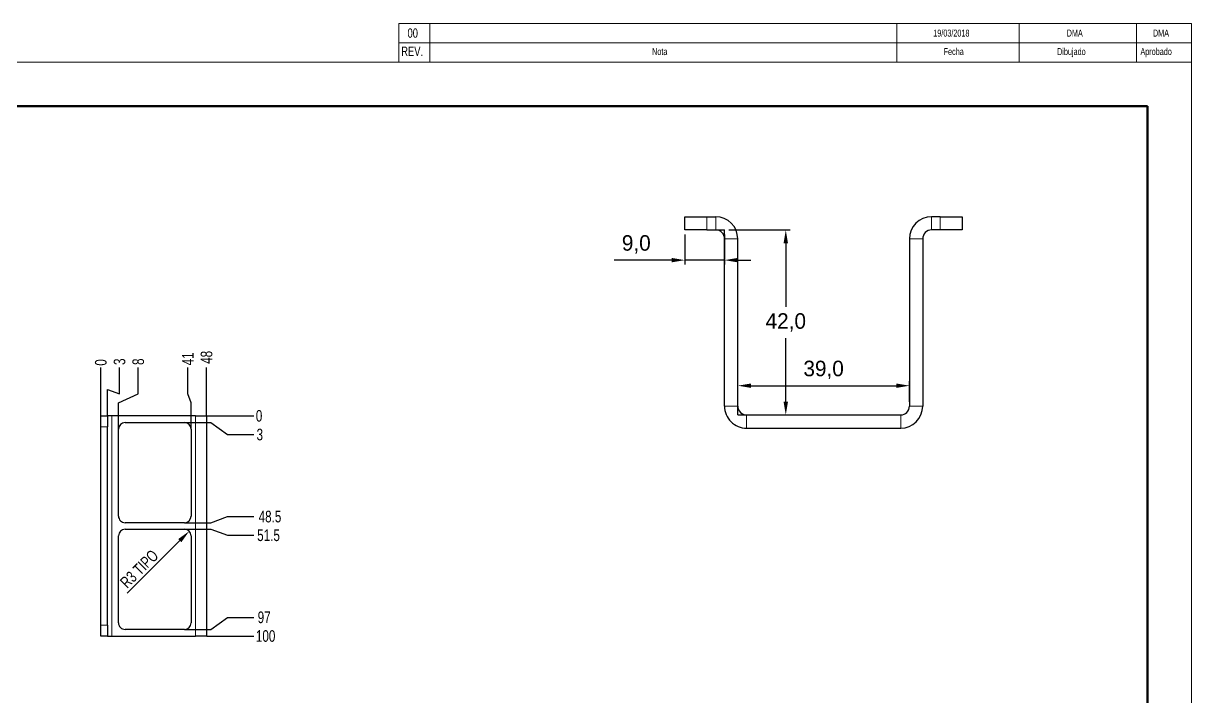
# Model space of a CAD drawing. Header units: millimetres. Extents: x 0 to 2826, y 0 to 1171.
# Drawn here: x 154.7 to 420, y 152.9 to 305.8 of the extents above; entities that cross this region are included whole.
import ezdxf

# ---------------------------------------------------------------- set-up
doc = ezdxf.new("R2010")
doc.units = ezdxf.units.MM
doc.header["$PDSIZE"] = -1
doc.layers.add('FORMATO', color=7, linetype='Continuous')
doc.styles.add('SLDTEXTSTYLE1', font='TXT', dxfattribs={"width": 0.75})
doc.dimstyles.new('ISO-25', dxfattribs={"dimtxt": 2.5, "dimasz": 2.5, "dimexe": 1.25, "dimexo": 0.625, "dimtad": 1, "dimtxsty": 'Standard', "dimcen": 2.5, "dimadec": 0, "dimazin": 0, "dimtfac": 1, "dimtmove": 0, "dimatfit": 3, "dimfxl": 0, "dimarcsym": 0})
doc.dimstyles.new('SLDDIMSTYLE0', dxfattribs={"dimtxt": 2.645833333333333, "dimasz": 3, "dimexe": 0, "dimexo": 0.0625, "dimgap": 0.6614583333333334, "dimtad": 0, "dimtih": 1, "dimtoh": 1, "dimdec": 0, "dimlfac": 2, "dimrnd": 1e-09, "dimdsep": 46, "dimtxsty": 'SLDTEXTSTYLE1', "dimblk1": 'NONE', "dimblk2": 'NONE', "dimsah": 1, "dimcen": 0.09, "dimadec": 0, "dimazin": 2, "dimtfac": 1, "dimtdec": 0, "dimtofl": 0, "dimtmove": 0, "dimatfit": 3, "dimldrblk": 'NONE', "dimfxl": 0, "dimfrac": 2, "dimtolj": 1, "dimtzin": 12, "dimarcsym": 0})
doc.dimstyles.new('SLDDIMSTYLE1', dxfattribs={"dimtxt": 2.645833333333333, "dimasz": 3, "dimexe": 0, "dimexo": 0.0625, "dimgap": 0.6614583333333334, "dimtad": 0, "dimtih": 1, "dimtoh": 1, "dimdec": 1, "dimlfac": 2, "dimrnd": 1e-09, "dimzin": 12, "dimdsep": 46, "dimtxsty": 'SLDTEXTSTYLE1', "dimblk1": 'NONE', "dimblk2": 'NONE', "dimsah": 1, "dimcen": 0.09, "dimadec": 0, "dimazin": 3, "dimtfac": 1, "dimtdec": 1, "dimtofl": 0, "dimtmove": 0, "dimatfit": 3, "dimldrblk": 'NONE', "dimfxl": 0, "dimfrac": 2, "dimtolj": 1, "dimtzin": 12, "dimarcsym": 0})
doc.dimstyles.new('SLDDIMSTYLE3', dxfattribs={"dimtxt": 2.645833333333333, "dimasz": 3, "dimexe": 0, "dimexo": 0.0625, "dimgap": 0.6614583333333334, "dimtad": 1, "dimdec": 1, "dimlfac": 2, "dimrnd": 1e-09, "dimzin": 12, "dimdsep": 46, "dimtxsty": 'SLDTEXTSTYLE1', "dimsah": 1, "dimcen": 0, "dimadec": 0, "dimazin": 3, "dimtfac": 1, "dimtdec": 1, "dimtofl": 0, "dimtmove": 1, "dimatfit": 3, "dimfxl": 0, "dimfrac": 2, "dimtolj": 1, "dimtzin": 12, "dimarcsym": 0})

# ---------------------------------------------------------------- blocks, each defined once
blk = doc.blocks.new('SW_TABLEANNOTATION_0')
at = {"color": 0, "linetype": 'Continuous', "lineweight": 18}
for p, q in [((0, 0), (0, -8.799999999999974)), ((180.0511436283572, 0), (0, 0)), ((7.049382974803454, 0), (7.049382974803454, -4.400000000000015)), ((113.0862623004859, 0), (113.0862623004859, -4.400000000000015)), ((140.8705455963737, 0), (140.8705455963737, -4.400000000000015)), ((167.5601077511106, 0), (167.5601077511106, -4.400000000000015)), ((180.0511436283572, -8.799999999999974), (180.0511436283572, 0)), ((0, -4.400000000000015), (180.0511436283572, -4.400000000000015)), ((7.049382974803454, -4.400000000000015), (7.049382974803454, -8.80000000000003)), ((113.0862623004859, -4.400000000000015), (113.0862623004859, -8.80000000000003)), ((140.8705455963737, -4.400000000000015), (140.8705455963737, -8.80000000000003)), ((167.5601077511106, -4.400000000000015), (167.5601077511106, -8.80000000000003)), ((0, -8.799999999999974), (180.0511436283572, -8.799999999999974))]:
    blk.add_line(p, q, dxfattribs=at)
at = {"color": 0, "linetype": 'Continuous', "lineweight": 18, "attachment_point": 1, "style": 'SLDTEXTSTYLE1'}
for s, insert, char_height in [('00', (1.960709962733093, -1.148010896491358), 2.116666666666666), ('19/03/2018', (121.3604179808831, -1.414911414496289), 1.5875), ('DMA', (151.6709168454816, -1.414911414496345), 1.5875), ('DMA', (171.2612158614733, -1.414911414496289), 1.5875), ('REV.', (0.5300000000000027, -5.282584494622212), 2.116666666666666), ('Nota', (57.51018360504237, -5.611938283655194), 1.5875), ('Fecha', (123.7240289935803, -5.611938283655194), 1.5875), ('Dibujado', (149.495453714784, -5.611938283655194), 1.5875), ('Aprobado', (168.4272340960392, -5.611938283655194), 1.5875)]:
    blk.add_mtext(s, dxfattribs=dict(at, insert=insert, char_height=char_height))
blk = doc.blocks.new('_D_17')
at = {"layer": 'Defpoints', "color": 0}
for p in [(172.2597050632153, 227.6349732671234), (172.2597050632153, 216.6545935617266), (172.2597050632153, 216.6545935617266)]:
    blk.add_point(p, dxfattribs=at)
at = {"layer": 'FORMATO', "color": 0, "lineweight": -2}
blk.add_line((172.2597050632153, 216.7170935617266), (172.2597050632153, 227.6349732671234), dxfattribs=at)
at = {"layer": 'FORMATO', "color": 0, "insert": (172.2597050632153, 228.7925253504566), "char_height": 2.645833333333333, "attachment_point": 5, "rotation": 90, "style": 'SLDTEXTSTYLE1'}
blk.add_mtext('\\A1;0', dxfattribs=at)
blk = doc.blocks.new('_NONE')
blk = doc.blocks.new('_D_18')
at = {"layer": 'Defpoints', "color": 0}
for p in [(176.5056795685355, 227.6349732671234), (172.2597050632153, 216.6545935617266), (173.7597050632153, 216.6545935617266)]:
    blk.add_point(p, dxfattribs=at)
at = {"layer": 'FORMATO', "color": 0, "lineweight": -2}
for p, q in [((176.5056795685355, 221.6349732671234), (176.5056795685355, 227.6349732671234)), ((173.7597050632153, 216.7170935617266), (173.7597050632153, 222.6545935617266)), ((173.7597050632153, 222.6545935617266), (176.5056795685355, 221.6349732671234))]:
    blk.add_line(p, q, dxfattribs=at)
at = {"layer": 'FORMATO', "color": 0, "insert": (176.5056795685355, 228.9578899337899), "char_height": 2.645833333333333, "attachment_point": 5, "rotation": 90, "style": 'SLDTEXTSTYLE1'}
blk.add_mtext('\\A1;3', dxfattribs=at)
blk = doc.blocks.new('_D_19')
at = {"layer": 'Defpoints', "color": 0}
for p in [(180.7516540738557, 227.6349732671234), (172.2597050632153, 216.6545935617266), (176.2597050632154, 213.6545935617266)]:
    blk.add_point(p, dxfattribs=at)
at = {"layer": 'FORMATO', "color": 0, "lineweight": -2}
for p, q in [((180.7516540738557, 221.6349732671234), (180.7516540738557, 227.6349732671234)), ((176.2597050632154, 219.6545935617266), (180.7516540738557, 221.6349732671234)), ((176.2597050632154, 213.7170935617266), (176.2597050632154, 219.6545935617266))]:
    blk.add_line(p, q, dxfattribs=at)
at = {"layer": 'FORMATO', "color": 0, "insert": (180.7516540738557, 228.9578899337899), "char_height": 2.645833333333333, "attachment_point": 5, "rotation": 90, "style": 'SLDTEXTSTYLE1'}
blk.add_mtext('\\A1;8', dxfattribs=at)
blk = doc.blocks.new('_D_21')
at = {"layer": 'Defpoints', "color": 0}
for p in [(196.2597050632154, 227.6349732671234), (172.2597050632153, 216.6545935617266), (196.2597050632154, 216.6545935617266)]:
    blk.add_point(p, dxfattribs=at)
at = {"layer": 'FORMATO', "color": 0, "lineweight": -2}
blk.add_line((196.2597050632154, 216.7170935617266), (196.2597050632154, 227.6349732671234), dxfattribs=at)
at = {"layer": 'FORMATO', "color": 0, "insert": (196.2597050632154, 229.9500774337899), "char_height": 2.645833333333333, "attachment_point": 5, "rotation": 90, "style": 'SLDTEXTSTYLE1'}
blk.add_mtext('\\A1;48', dxfattribs=at)
blk = doc.blocks.new('_D_22')
at = {"layer": 'Defpoints', "color": 0}
for p in [(196.2597050632152, 216.6545935617263), (196.2597050632152, 216.6545935617263), (207.0291879548482, 216.6545935617263)]:
    blk.add_point(p, dxfattribs=at)
at = {"layer": 'FORMATO', "color": 0, "lineweight": -2}
blk.add_line((196.3222050632152, 216.6545935617263), (207.0291879548482, 216.6545935617263), dxfattribs=at)
at = {"layer": 'FORMATO', "color": 0, "insert": (208.1867400381816, 216.6545935617263), "char_height": 2.645833333333333, "attachment_point": 5, "style": 'SLDTEXTSTYLE1'}
blk.add_mtext('\\A1;0', dxfattribs=at)
blk = doc.blocks.new('_D_23')
at = {"layer": 'Defpoints', "color": 0}
for p in [(191.2597050632153, 215.1545935617263), (196.2597050632152, 216.6545935617263), (207.0291879548482, 212.4086190564061)]:
    blk.add_point(p, dxfattribs=at)
at = {"layer": 'FORMATO', "color": 0, "lineweight": -2}
for p, q in [((191.3222050632153, 215.1545935617263), (197.2597050632153, 215.1545935617263)), ((197.2597050632153, 215.1545935617263), (201.0291879548482, 212.4086190564061)), ((201.0291879548482, 212.4086190564061), (207.0291879548482, 212.4086190564061))]:
    blk.add_line(p, q, dxfattribs=at)
at = {"layer": 'FORMATO', "color": 0, "insert": (208.3521046215149, 212.4086190564061), "char_height": 2.645833333333333, "attachment_point": 5, "style": 'SLDTEXTSTYLE1'}
blk.add_mtext('\\A1;3', dxfattribs=at)
blk = doc.blocks.new('_D_24')
at = {"layer": 'Defpoints', "color": 0}
for p in [(196.2597050632152, 216.6545935617263), (207.0291879548482, 193.7775808143864), (191.2597050632153, 192.4045935617263)]:
    blk.add_point(p, dxfattribs=at)
at = {"layer": 'FORMATO', "color": 0, "lineweight": -2}
for p, q in [((197.2597050632153, 192.4045935617263), (201.0291879548482, 193.7775808143864)), ((201.0291879548482, 193.7775808143864), (207.0291879548482, 193.7775808143864)), ((191.3222050632153, 192.4045935617263), (197.2597050632153, 192.4045935617263))]:
    blk.add_line(p, q, dxfattribs=at)
at = {"layer": 'FORMATO', "color": 0, "insert": (210.6672087881816, 193.7775808143864), "char_height": 2.645833333333333, "attachment_point": 5, "style": 'SLDTEXTSTYLE1'}
blk.add_mtext('\\A1;48.5', dxfattribs=at)
blk = doc.blocks.new('_D_25')
at = {"layer": 'Defpoints', "color": 0}
for p in [(196.2597050632152, 216.6545935617263), (191.2597050632153, 190.9045935617263), (207.0291879548482, 189.5316063090662)]:
    blk.add_point(p, dxfattribs=at)
at = {"layer": 'FORMATO', "color": 0, "lineweight": -2}
for p, q in [((191.3222050632153, 190.9045935617263), (197.2597050632153, 190.9045935617263)), ((197.2597050632153, 190.9045935617263), (201.0291879548482, 189.5316063090662)), ((201.0291879548482, 189.5316063090662), (207.0291879548482, 189.5316063090662))]:
    blk.add_line(p, q, dxfattribs=at)
at = {"layer": 'FORMATO', "color": 0, "insert": (210.3364796215149, 189.5316063090662), "char_height": 2.645833333333333, "attachment_point": 5, "style": 'SLDTEXTSTYLE1'}
blk.add_mtext('\\A1;51.5', dxfattribs=at)
blk = doc.blocks.new('_D_26')
at = {"layer": 'Defpoints', "color": 0}
for p in [(196.2597050632152, 216.6545935617263), (207.0291879548482, 170.9005680670465), (191.2597050632153, 168.1545935617263)]:
    blk.add_point(p, dxfattribs=at)
at = {"layer": 'FORMATO', "color": 0, "lineweight": -2}
for p, q in [((197.2597050632153, 168.1545935617263), (201.0291879548482, 170.9005680670465)), ((201.0291879548482, 170.9005680670465), (207.0291879548482, 170.9005680670465)), ((191.3222050632153, 168.1545935617263), (197.2597050632153, 168.1545935617263))]:
    blk.add_line(p, q, dxfattribs=at)
at = {"layer": 'FORMATO', "color": 0, "insert": (209.3442921215149, 170.9005680670465), "char_height": 2.645833333333333, "attachment_point": 5, "style": 'SLDTEXTSTYLE1'}
blk.add_mtext('\\A1;97', dxfattribs=at)
blk = doc.blocks.new('_D_27')
at = {"layer": 'Defpoints', "color": 0}
for p in [(196.2597050632152, 216.6545935617263), (196.2597050632152, 166.6545935617263), (207.0291879548482, 166.6545935617263)]:
    blk.add_point(p, dxfattribs=at)
at = {"layer": 'FORMATO', "color": 0, "lineweight": -2}
blk.add_line((196.3222050632152, 166.6545935617263), (207.0291879548482, 166.6545935617263), dxfattribs=at)
at = {"layer": 'FORMATO', "color": 0, "insert": (209.6750212881816, 166.6545935617263), "char_height": 2.645833333333333, "attachment_point": 5, "style": 'SLDTEXTSTYLE1'}
blk.add_mtext('\\A1;100', dxfattribs=at)
blk = doc.blocks.new('_D_28')
at = {"layer": 'Defpoints', "color": 0}
for p in [(191.2597050632153, 189.4045935617264), (192.3203652349951, 190.4652537335061)]:
    blk.add_point(p, dxfattribs=at)
at = {"layer": 'FORMATO', "color": 0, "lineweight": -2}
blk.add_line((178.2555694154563, 176.4004579139676), (190.1990448914354, 188.3439333899465), dxfattribs=at)
at = {"layer": 'FORMATO', "color": 0}
blk.add_solid([(189.8454915008422, 188.6974867805398), (190.5525982820287, 187.9903799993533), (192.3203652349951, 190.4652537335061)], dxfattribs=at)
at = {"layer": 'FORMATO', "color": 0, "insert": (176.3846827235669, 179.2067879518018), "char_height": 2.645833333333333, "attachment_point": 1, "rotation": 44.99999999999924, "style": 'SLDTEXTSTYLE1'}
blk.add_mtext('\\A1;R3 TIPO', dxfattribs=at)
blk = doc.blocks.new('*D47')
at = {"color": 0, "lineweight": -2}
for p, q in [((304.912911358185, 257.8791636056128), (304.912911358185, 251.0291019505316)), ((313.9129109707548, 257.8791636056128), (313.9129109707548, 251.0291019505316)), ((301.912911358185, 252.0291019505316), (288.8093558026295, 252.0291019505316)), ((313.9129109707548, 252.0291019505316), (304.912911358185, 252.0291019505316)), ((316.9129109707548, 252.0291019505316), (319.9129109707548, 252.0291019505316))]:
    blk.add_line(p, q, dxfattribs=at)
at = {"color": 0}
for points in [[(301.912911358185, 252.5291019505316), (301.912911358185, 251.5291019505316), (304.912911358185, 252.0291019505316)], [(316.9129109707548, 252.5291019505316), (316.9129109707548, 251.5291019505316), (313.9129109707548, 252.0291019505316)]]:
    blk.add_solid(points, dxfattribs=at)
at = {"layer": 'Defpoints', "color": 0}
for p in [(304.912911358185, 258.8791636056128), (313.9129109707548, 258.8791636056128), (304.912911358185, 252.0291019505316)]:
    blk.add_point(p, dxfattribs=at)
at = {"color": 0, "insert": (293.8611335804072, 255.610972320902), "char_height": 3.527777777777778, "attachment_point": 5}
blk.add_mtext('9,0', dxfattribs=at)
blk = doc.blocks.new('*D49')
at = {"color": 0, "lineweight": -2}
for p, q in [((314.9129109707549, 258.8791636056129), (328.8186501734821, 258.8791636056129)), ((327.8186501734821, 255.8791636056129), (327.8186501734821, 241.4610342591054)), ((327.8186501734821, 219.8791641718571), (327.8186501734821, 234.2972935183646)), ((317.9129133251384, 216.879164171857), (328.8186501734821, 216.8791641718571))]:
    blk.add_line(p, q, dxfattribs=at)
at = {"color": 0}
for points in [[(327.3186501734821, 255.8791636056129), (328.3186501734821, 255.8791636056129), (327.8186501734821, 258.8791636056129)], [(327.3186501734821, 219.8791641718571), (328.3186501734821, 219.8791641718571), (327.8186501734821, 216.8791641718571)]]:
    blk.add_solid(points, dxfattribs=at)
at = {"layer": 'Defpoints', "color": 0}
for p in [(313.9129109707549, 258.8791636056129), (316.9129133251384, 216.879164171857), (327.8186501734821, 216.8791641718571)]:
    blk.add_point(p, dxfattribs=at)
at = {"color": 0, "insert": (327.8186501734821, 237.8791638887348), "char_height": 3.527777777777778, "attachment_point": 5}
blk.add_mtext('42,0', dxfattribs=at)
blk = doc.blocks.new('*D50')
at = {"color": 0, "lineweight": -2}
for p, q in [((316.9129133251383, 219.8791642668518), (316.9129133251383, 224.5183045630774)), ((319.9129133251383, 223.5183045630774), (352.9129127328171, 223.5183045630774)), ((355.9129127328171, 219.8791642668518), (355.9129127328171, 224.5183045630774))]:
    blk.add_line(p, q, dxfattribs=at)
at = {"color": 0}
for points in [[(319.9129133251383, 224.0183045630774), (319.9129133251383, 223.0183045630774), (316.9129133251383, 223.5183045630774)], [(352.9129127328171, 224.0183045630774), (352.9129127328171, 223.0183045630774), (355.9129127328171, 223.5183045630774)]]:
    blk.add_solid(points, dxfattribs=at)
at = {"layer": 'Defpoints', "color": 0}
for p in [(355.9129127328171, 223.5183045630774), (316.9129133251383, 218.8791642668518), (355.9129127328171, 218.8791642668518)]:
    blk.add_point(p, dxfattribs=at)
at = {"color": 0, "insert": (336.4129130289777, 227.1001749334478), "char_height": 3.527777777777778, "attachment_point": 5}
blk.add_mtext('39,0', dxfattribs=at)

msp = doc.modelspace()

# ---------------------------------------------------------------- linework, layer by layer
at = {"color": 7, "linetype": 'Continuous', "lineweight": 18}
for p, q in [((-5.290906601729262e-14, 297), (420, 297)), ((420, 297), (420, 0))]:
    msp.add_line(p, q, dxfattribs=at)
at = {"color": 7, "linetype": 'Continuous', "lineweight": 50}
for p, q in [((410.0000000000001, 287), (19.99999999999995, 286.9999999999999)), ((410.0000000000001, 10.00000000000001), (410.0000000000001, 287))]:
    msp.add_line(p, q, dxfattribs=at)
at = {"color": 7, "linetype": 'Continuous', "lineweight": 25}
for p, q in [((304.912911358185, 258.8791636056128), (304.912911358185, 261.8791659599963)), ((304.912911358185, 261.8791659599963), (309.912914040394, 261.8791659599963)), ((309.912914040394, 261.8791659599963), (311.9129143682196, 261.8791659599963)), ((362.912912948884, 261.8791659599963), (360.9129128538891, 261.8791659599963)), ((362.912912948884, 261.8791659599963), (367.912912371464, 261.8791659599963)), ((367.912912371464, 261.8791659599963), (367.912912371464, 258.8791636056128)), ((309.912914040394, 258.8791636056128), (304.912911358185, 258.8791636056128)), ((309.912914040394, 258.8791636056128), (313.9129109707548, 258.8791636056128)), ((313.9129109707548, 218.8791642668518), (313.9129109707548, 258.8791636056128)), ((362.912912948884, 258.8791636056128), (360.9129128538891, 258.8791636056128)), ((367.912912371464, 258.8791636056128), (362.912912948884, 258.8791636056128)), ((316.9129133251383, 216.8791641718569), (316.9129133251383, 256.8791632777873)), ((355.9129127328171, 256.8791632777873), (355.9129127328171, 218.8791642668518)), ((358.9129127588943, 256.8791632777873), (358.9129127588942, 218.8791642668518)), ((172.2597041691454, 216.6545943067844), (173.7597053463372, 216.6545943067844)), ((172.2597041691454, 214.1545929656799), (172.2597041691454, 216.6545943067844)), ((173.7597053463372, 216.6545943067844), (173.7597053463372, 214.1545929656799)), ((174.7597055102499, 216.6545943067844), (173.7597053463372, 216.6545943067844)), ((193.7597050157177, 216.6545943067844), (174.7597055102499, 216.6545943067844)), ((177.7597041393431, 215.1545949922378), (191.2597049551817, 215.1545949922378)), ((193.7597050157177, 216.6545943067844), (196.2597050762536, 216.6545943067844)), ((196.2597050762536, 216.6545943067844), (196.2597050762536, 166.6545935617263)), ((316.9129133251383, 216.8791641718569), (353.9129128706529, 216.8791641718569)), ((172.2597041691454, 169.154593505847), (172.2597041691454, 214.1545929656799)), ((173.7597053463372, 169.154593505847), (173.7597053463372, 214.1545929656799)), ((176.2597048247965, 193.9045929060752), (176.2597048247965, 213.6545919524009)), ((192.7597049682202, 213.6545919524009), (192.7597049682202, 193.9045929060752)), ((318.9129136529638, 213.8791641457799), (353.9129128706529, 213.8791641457799)), ((191.2597049551817, 192.4045935915287), (177.7597041393431, 192.4045935915287)), ((176.2597048247965, 169.6545935878034), (176.2597048247965, 189.4045930997903)), ((177.7597041393431, 190.9045942769821), (191.2597049551817, 190.9045942769821)), ((192.7597049682202, 189.4045930997903), (192.7597049682202, 169.6545935878034)), ((172.2597041691454, 166.6545935617263), (172.2597041691454, 169.154593505847)), ((173.7597053463372, 169.154593505847), (173.7597053463372, 166.6545935617263)), ((191.2597049551817, 168.1545935747648), (177.7597041393431, 168.1545935747648)), ((173.7597053463372, 166.6545935617263), (172.2597041691454, 166.6545935617263)), ((173.7597053463372, 166.6545935617263), (174.7597055102499, 166.6545935617263)), ((174.7597055102499, 166.6545935617263), (193.7597050157177, 166.6545935617263)), ((196.2597050762536, 166.6545935617263), (193.7597050157177, 166.6545935617263))]:
    msp.add_line(p, q, dxfattribs=at)
at = {"color": 8, "linetype": 'Continuous', "lineweight": 18}
for p, q in [((309.912914040394, 261.8791659599963), (309.912914040394, 258.8791636056128)), ((311.9129143682196, 258.8791636056128), (311.9129143682196, 261.8791659599963)), ((360.9129128538891, 258.8791636056128), (360.9129128538891, 261.8791659599963)), ((362.912912948884, 258.8791636056128), (362.912912948884, 261.8791659599963)), ((313.9129109707548, 256.8791632777873), (316.9129133251383, 256.8791632777873)), ((358.9129127588943, 256.8791632777873), (355.9129127328171, 256.8791632777873)), ((316.9129133251383, 218.8791642668518), (313.9129109707548, 218.8791642668518)), ((355.9129127328171, 218.8791642668518), (358.9129127588942, 218.8791642668518)), ((174.7597055102499, 166.6545935617263), (174.7597055102499, 216.6545943067844)), ((193.7597050157177, 216.6545943067844), (193.7597050157177, 166.6545935617263)), ((318.9129136529638, 216.8791641718569), (318.9129136529638, 213.8791641457799)), ((353.9129128706529, 216.8791641718569), (353.9129128706529, 213.8791641457799)), ((173.7597053463372, 214.1545929656799), (172.2597041691454, 214.1545929656799)), ((172.2597041691454, 169.154593505847), (173.7597053463372, 169.154593505847))]:
    msp.add_line(p, q, dxfattribs=at)
at = {"color": 7, "linetype": 'Continuous', "lineweight": 25}
for centre, radius, start, end in [((311.912912758894, 256.8791641718569), 5, 0, 90), ((360.9129127588943, 256.8791641718569), 5, 90, 180), ((311.912912758894, 256.8791641718569), 2, 0, 90), ((360.9129127588943, 256.8791641718569), 2, 90, 180), ((318.9129127588942, 218.8791641718569), 5.000000000000028, 180, 270.0000000000008), ((318.9129127588942, 218.8791641718569), 2.000000000000028, 180, 270.0000000000008), ((353.9129127588942, 218.8791641718569), 5.000000000000028, 270.0000000000008, 0), ((353.9129127588942, 218.8791641718569), 2.000000000000028, 270.0000000000008, 0), ((177.7597050632152, 213.6545935617263), 1.5, 90, 180), ((191.2597050632152, 213.6545935617263), 1.5, 6.106664988409952e-13, 90), ((177.7597050632152, 193.9045935617263), 1.5, 180, 270.0000000000008), ((191.2597050632152, 193.9045935617263), 1.5, 270.0000000000008, 6.106664988409952e-13), ((177.7597050632152, 189.4045935617263), 1.5, 90, 180), ((191.2597050632152, 189.4045935617263), 1.5, 6.106664988409952e-13, 90), ((177.7597050632152, 169.6545935617263), 1.5, 180, 270.0000000000008), ((191.2597050632152, 169.6545935617263), 1.5, 270.0000000000008, 6.106664988409952e-13)]:
    msp.add_arc(centre, radius, start, end, dxfattribs=at)

# ---------------------------------------------------------------- block references
at = {"color": 7, "linetype": 'Continuous', "lineweight": 18}
msp.add_blockref('SW_TABLEANNOTATION_0', (239.9488563716428, 305.8), dxfattribs=at)

# ---------------------------------------------------------------- dimensions: what is measured, and where the dimension line sits
for base, p1, p2, override, picture, middle in [((304.912911358185, 252.0291019505316), (313.9129109707548, 258.8791636056128), (304.912911358185, 258.8791636056128), {"dimtxt": 3.527777777777778, "dimasz": 3, "dimexe": 1, "dimexo": 1, "dimgap": 1.524, "dimtih": 1, "dimtoh": 1, "dimdec": 1, "dimlfac": 1, "dimzin": 0, "dimadec": 2, "dimtdec": 1, "dimtzin": 0}, '*D47', (293.8611335804072, 255.610972320902)), ((355.9129127328171, 223.5183045630774), (316.9129133251383, 218.8791642668518), (355.9129127328171, 218.8791642668518), {"dimtxt": 3.527777777777778, "dimasz": 3, "dimexe": 1, "dimexo": 1, "dimgap": 1.524, "dimtih": 1, "dimtoh": 1, "dimdec": 1, "dimzin": 0, "dimadec": 2, "dimtdec": 1, "dimtzin": 0}, '*D50', (336.4129130289777, 227.1001749334478))]:
    dim = msp.add_linear_dim(base=base, p1=p1, p2=p2, dimstyle='ISO-25', override=override)
    dim.commit()
    dim.dimension.update_dxf_attribs({"geometry": picture, "text_midpoint": middle})
dim = msp.add_linear_dim(base=(327.8186501734821, 216.8791641718571), p1=(313.9129109707548, 258.8791636056128), p2=(316.9129133251383, 216.8791641718569), angle=90, dimstyle='ISO-25', override={"dimtxt": 3.527777777777778, "dimasz": 3, "dimexe": 1, "dimexo": 1, "dimgap": 1.524, "dimtih": 1, "dimtoh": 1, "dimdec": 1, "dimzin": 0, "dimadec": 2, "dimtdec": 1, "dimtzin": 0})
dim.commit()
dim.dimension.update_dxf_attribs({"geometry": '*D49', "text_midpoint": (327.8186501734821, 237.8791638887348)})
at = {"layer": 'FORMATO', "color": 52}
for feature_location, offset, dtype, origin, dimstyle, picture, middle in [((196.2597050632154, 216.6545935617266), (0, 10.980379705396786), 1, (172.2597050632153, 216.6545935617266), 'SLDDIMSTYLE1', '_D_21', (196.2597050632154, 229.9500774337899)), ((172.2597050632153, 216.6545935617266), (0, 10.980379705396786), 1, (172.2597050632153, 216.6545935617266), 'SLDDIMSTYLE0', '_D_17', (172.2597050632153, 228.7925253504566)), ((173.7597050632153, 216.6545935617266), (2.7459745053201914, 10.980379705396786), 1, (172.2597050632153, 216.6545935617266), 'SLDDIMSTYLE1', '_D_18', (176.5056795685355, 228.9578899337899)), ((176.2597050632154, 213.6545935617266), (4.4919490106402975, 13.980379705396786), 1, (172.2597050632153, 216.6545935617266), 'SLDDIMSTYLE1', '_D_19', (180.7516540738557, 228.9578899337899)), ((196.2597050632152, 216.6545935617263), (10.769482891633004, 0), 0, (196.2597050632152, 216.6545935617263), 'SLDDIMSTYLE0', '_D_22', (208.1867400381816, 216.6545935617263)), ((191.2597050632153, 215.1545935617263), (15.76948289163289, -2.7459745053201914), 0, (196.2597050632152, 216.6545935617263), 'SLDDIMSTYLE1', '_D_23', (208.3521046215149, 212.4086190564061)), ((191.2597050632153, 192.4045935617263), (15.76948289163289, 1.3729872526600957), 0, (196.2597050632152, 216.6545935617263), 'SLDDIMSTYLE1', '_D_24', (210.6672087881816, 193.7775808143864)), ((191.2597050632153, 190.9045935617263), (15.76948289163289, -1.3729872526600957), 0, (196.2597050632152, 216.6545935617263), 'SLDDIMSTYLE1', '_D_25', (210.3364796215149, 189.5316063090662)), ((191.2597050632153, 168.1545935617263), (15.76948289163289, 2.7459745053201914), 0, (196.2597050632152, 216.6545935617263), 'SLDDIMSTYLE1', '_D_26', (209.3442921215149, 170.9005680670465)), ((196.2597050632152, 166.6545935617263), (10.769482891633004, 0), 0, (196.2597050632152, 216.6545935617263), 'SLDDIMSTYLE1', '_D_27', (209.6750212881816, 166.6545935617263))]:
    dim = msp.add_ordinate_dim(feature_location=feature_location, offset=offset, dtype=dtype, origin=origin, dimstyle=dimstyle, dxfattribs=at)
    dim.commit()
    dim.dimension.update_dxf_attribs({"geometry": picture, "text_midpoint": middle})
msp.add_ordinate_dim(feature_location=(192.7597050632154, 213.6545935617266), offset=(-0.7459745053203051, 13.980379705396786), dtype=1, origin=(172.2597050632153, 216.6545935617266), dimstyle='SLDDIMSTYLE1', dxfattribs=at).render()
at = {"layer": 'FORMATO', "color": 7}
dim = msp.add_radius_dim(center=(191.2597050632153, 189.4045935617264), mpoint=(192.3203652349951, 190.4652537335061), text='<> TIPO', dimstyle='SLDDIMSTYLE3', dxfattribs=at)
dim.commit()
dim.dimension.update_dxf_attribs({"geometry": '_D_28', "text_midpoint": (183.166646981666, 181.3115354801773), "dimtype": 164})

doc.saveas('drawing.dxf')
